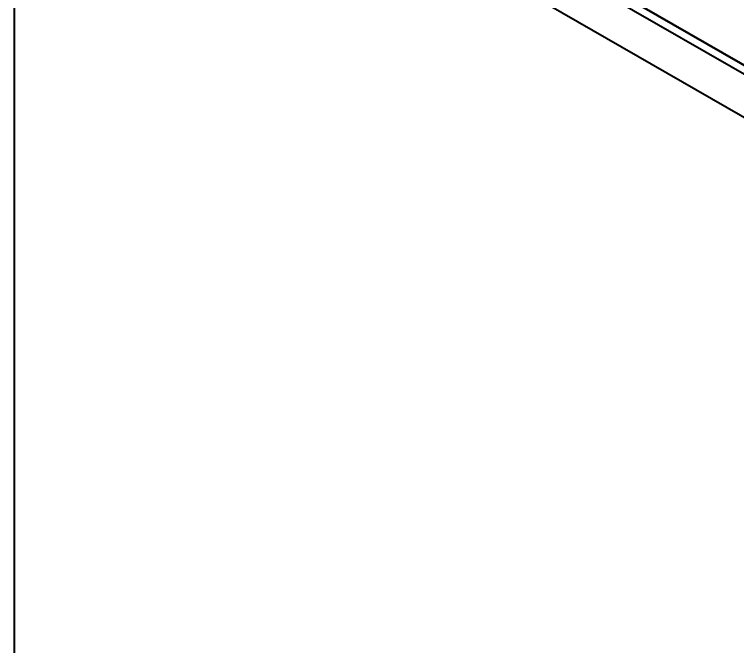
# Model space of a CAD drawing. Header units: millimetres. Extents: x 0 to 3364, y 0 to 2376.
# Drawn here: x 2954.78 to 2988.65, y 1850.87 to 1880.46 of the extents above; entities that cross this region are included whole.
import ezdxf

# ---------------------------------------------------------------- set-up
doc = ezdxf.new("R2010")
doc.units = ezdxf.units.MM
doc.header["$LTSCALE"] = 4
doc.layers.add('가시적인 것(ISO)', color=3, linetype='Continuous', lineweight=40, true_color=0x00ff00)

msp = doc.modelspace()

# ---------------------------------------------------------------- linework, layer by layer
at = {"layer": '가시적인 것(ISO)'}
for p, q in [((2954.7805, 1710.1099), (2954.7805, 1946.6144)), ((3024.9608, 1854.8962), (2968.3923, 1887.4718)), ((2971.9243, 1887.4777), (3021.4217, 1858.974)), ((3021.0979, 1859.5693), (2972.2482, 1887.7)), ((2972.2517, 1887.702), (3021.0985, 1859.573))]:
    msp.add_line(p, q, dxfattribs=at)

doc.saveas('drawing.dxf')
